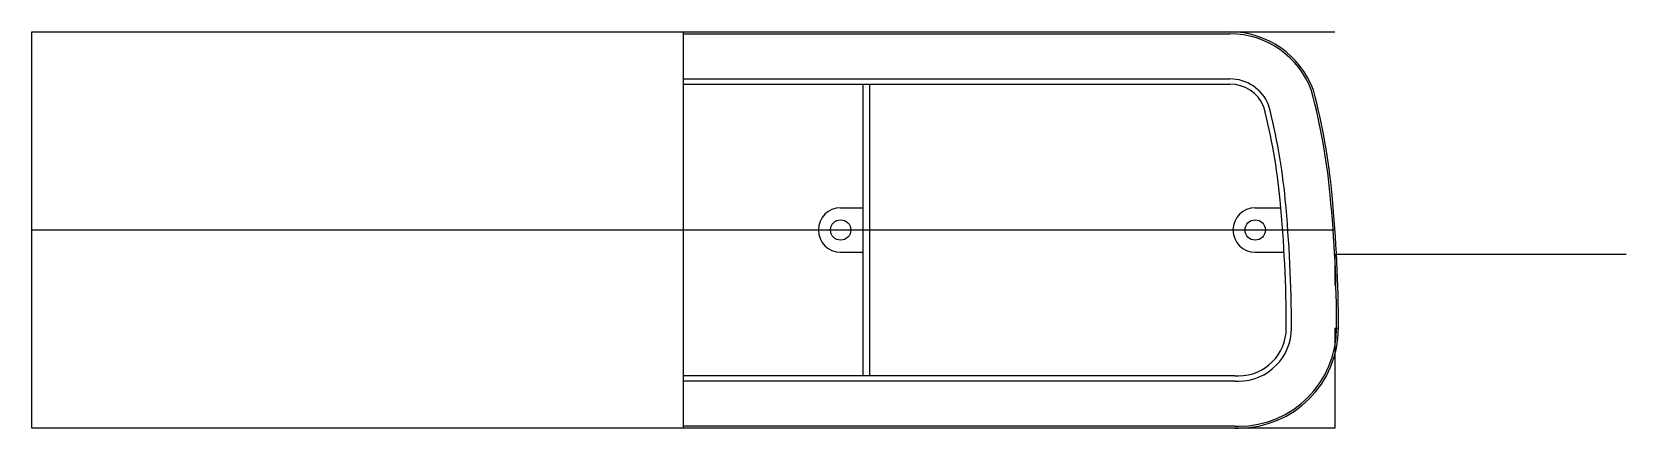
# Model space of a CAD drawing. Header units: millimetres. Extents: x -176 to 255, y -54 to 54.
import ezdxf

# ---------------------------------------------------------------- set-up
doc = ezdxf.new("R2010")
doc.units = ezdxf.units.MM
doc.layers.get('0').update_dxf_attribs({"linetype": 'CONTINUOUS'})

msp = doc.modelspace()

# ---------------------------------------------------------------- linework, layer by layer
for p, q in [((-176, 53.5), (176, 53.5)), ((-176, -53.5), (-176, 53.5)), ((0, 53.5), (0, 0)), ((0, 53.5), (147.68, 53.5)), ((0, 53.5), (0, -53.5)), ((0, 53), (147.68, 53)), ((0, 40.8), (147.68, 40.8)), ((0, 39.4), (147.68, 39.4)), ((48.5, 39.4), (48.5, -39.4)), ((50.3, 39.4), (50.3, -39.4)), ((42.5, 6), (48.5, 6)), ((154.5, 6), (161.41, 6)), ((-176, 0), (176, 0)), ((0, 0), (42.5, 0)), ((0, 0), (48.5, 0)), ((42.5, 0), (154.5, 0)), ((42.5, -6), (48.5, -6)), ((154.5, -6), (162.31, -6)), ((176, -6.5), (254.71, -6.5)), ((176, -6.5), (176, -15)), ((176, -26.5), (177, -26.5)), ((176, -26.5), (176, -53.5)), ((177, -26.5), (177, -26.5)), ((149, -39.4), (0, -39.4)), ((149, -40.8), (0, -40.8)), ((149, -39.4), (150, -39.4)), ((149, -40.8), (150, -40.8)), ((176, -53.5), (-176, -53.5)), ((149, -53), (0, -53)), ((149, -53.5), (0, -53.5)), ((149, -53), (150, -53)), ((149, -53.5), (150, -53.5)), ((159.55, -53.5), (150, -53.5))]:
    msp.add_line(p, q)
for centre in [(42.5, 0), (154.5, 0)]:
    msp.add_circle(centre, 2.75)
for centre, radius, start, end in [((147.68, 29.5), 24, 20.0957, 90), ((147.68, 29.5), 23.5, 20.1509, 90), ((147.68, 29.5), 11.3, 22.5356, 90), ((147.68, 29.5), 9.9, 23.0773, 90), ((3.78, -6.5), 171.72, 5.2982, 14.8791), ((3.78, -6.5), 172.22, 5.2985, 14.8868), ((3.78, -6.5), 158.12, 5.2881, 14.6083), ((3.78, -6.5), 159.52, 5.2892, 14.6444), ((-195.17, -26.5), 371.67, 0, 5.5362), ((-195.17, -26.5), 372.17, 0, 5.536), ((42.5, 0), 6, 90, 270), ((154.5, 0), 6, 90, 270), ((-195.17, -26.5), 358.07, 0, 5.5407), ((-195.17, -26.5), 359.47, 0, 5.5402), ((150, -26.5), 27, -90, 0), ((150, -26.5), 14.3, -90, 0), ((150, -26.5), 12.9, -90, 0), ((150, -26.5), 26.5, -90, 0)]:
    msp.add_arc(centre, radius, start, end)

doc.saveas('drawing.dxf')
